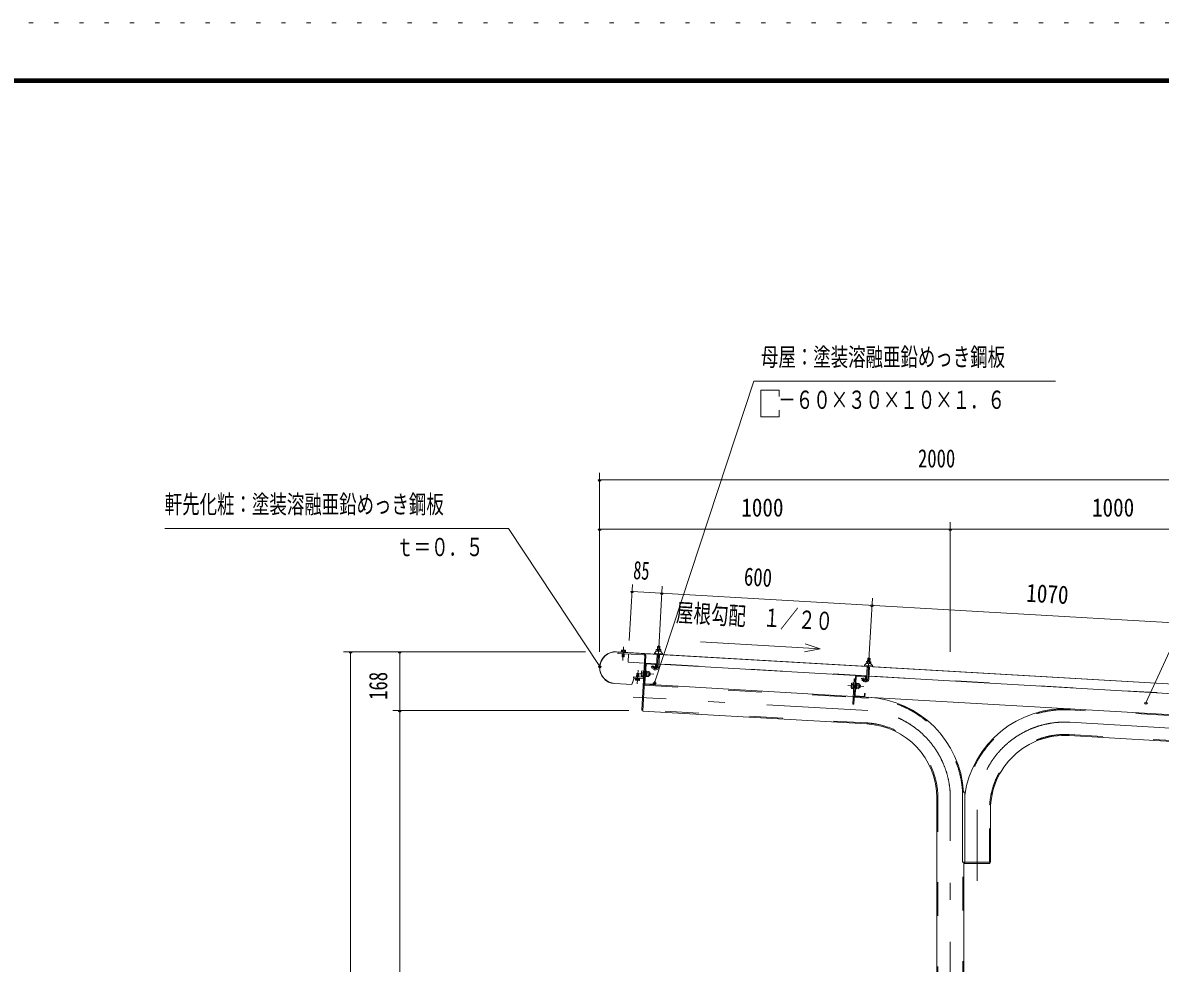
# Model space of a CAD drawing. Units: millimetres, scale not verified. Extents: x -23548 to 23548, y -10500 to 10500.
# Drawn here: x 9974 to 18083, y 3794 to 10500 of the extents above; entities that cross this region are included whole.
import ezdxf
from ezdxf.enums import TextEntityAlignment as Align

# ---------------------------------------------------------------- set-up
doc = ezdxf.new("R2010")
doc.units = ezdxf.units.MM
doc.header["$LTSCALE"] = 60
for name, pattern in [('USER2', [10, 4, -6]), ('USER3', [24, 12, -5, 2, -5]), ('USER4', [3, 0.5, -2.5])]:
    doc.linetypes.add(name, pattern=pattern)
for name, color, linetype, lineweight in [('0-6_2-0BOLD', 7, 'Continuous', 18), ('0-7_2-1HIDDEN', 3, 'USER2', 18), ('0-8_2-2CENTER', 3, 'USER3', 18), ('0-9_2-4THIN', 4, 'Continuous', 18), ('0-A_2-5DIM', 3, 'Continuous', 18), ('0-C_F-F', 5, 'Continuous', 18), ('0-D_F-E_J_ADD', 5, 'USER4', 18)]:
    doc.layers.add(name, color=color, linetype=linetype, lineweight=lineweight)
doc.styles.add('ＭＳ ゴシック', font='')
doc.styles.get('ＭＳ ゴシック').set_extended_font_data('MS Gothic')

msp = doc.modelspace()

# ---------------------------------------------------------------- linework, layer by layer
at = {"layer": '0-6_2-0BOLD'}
for p, q in [((18971.18, 5738.77), (14201.6, 6013.78)), ((14217.29, 6003.61), (14217.74, 6011.6)), ((14403.98, 5992.85), (14217.29, 6003.61)), ((14217.75, 6011.6), (18934.92, 5739.61)), ((14248.34, 6016.34), (14248.84, 6025.06)), ((14262.22, 6001.02), (14261.06, 5980.56)), ((14263.25, 6024.24), (14262.75, 6015.52)), ((14292.63, 6007.28), (14292.7, 6008.53)), ((14477.23, 6006), (14533.39, 6002.76)), ((14497.94, 6017.48), (14498.67, 6030.27)), ((14516.49, 6051.62), (14499.64, 6052.6)), ((14514.88, 6029.34), (14514.15, 6016.54)), ((14246.08, 5981.41), (14261.05, 5980.56)), ((14408.68, 5987.57), (14386.23, 5598.2)), ((14409.35, 5790.69), (14417.07, 5924.47)), ((14488.41, 5928.37), (14413.53, 5932.69)), ((14421.29, 5928.23), (14480.19, 5924.84)), ((14492.47, 5928.15), (14437.91, 5931.29)), ((14491.32, 5908.24), (14496.35, 5995.54)), ((14494.96, 5971.37), (14511.81, 5970.39)), ((14513.2, 5994.56), (14508.16, 5907.27)), ((15989.98, 5841.79), (14509.31, 5927.18)), ((15995.45, 5931.14), (15996.19, 5943.92)), ((16014, 5965.28), (15997.16, 5966.25)), ((16012.4, 5942.99), (16011.66, 5930.21)), ((14351.65, 5857.14), (14350.38, 5835.42)), ((14365.36, 5834.55), (14366.63, 5856.26)), ((14396.69, 5849.13), (14384.71, 5849.83)), ((14385.79, 5868.56), (14397.78, 5867.87)), ((14412.09, 5907.73), (14404.1, 5908.19)), ((14422.2, 5857.06), (14416.91, 5852.36)), ((14422.48, 5862.05), (14417.21, 5857.35)), ((14418.33, 5876.82), (14423.32, 5876.53)), ((14421.66, 5847.69), (14436.14, 5846.86)), ((14422.73, 5866.43), (14437.22, 5865.59)), ((14437.51, 5840.4), (14439.33, 5871.85)), ((14437.85, 5846.14), (14442.84, 5845.86)), ((14473.35, 5889.75), (14457.05, 5900.46)), ((15918.8, 5841.89), (15977.71, 5838.5)), ((15989.98, 5841.8), (15935.42, 5844.95)), ((15988.83, 5821.9), (15993.86, 5909.19)), ((15992.47, 5885.02), (16009.32, 5884.05)), ((16010.71, 5908.22), (16005.68, 5820.93)), ((18660.54, 5687.81), (16006.83, 5840.83)), ((14342.68, 5822.6), (14342.17, 5813.88)), ((14349.37, 5813.46), (14349.89, 5822.18)), ((14364.3, 5821.34), (14363.79, 5812.61)), ((14396.01, 5837.29), (14400.01, 5837.06)), ((14404.9, 5782.94), (15894.42, 5697.05)), ((14415.98, 5836.13), (14411.99, 5836.36)), ((14472.02, 5783.07), (14413.12, 5786.47)), ((14480.24, 5786.6), (14481.22, 5803.58)), ((15894.21, 5762.79), (15882.22, 5763.49)), ((15883.3, 5782.21), (15895.29, 5781.53)), ((15895.97, 5793.37), (15899.96, 5793.15)), ((15914.58, 5838.13), (15906.86, 5704.35)), ((15911.95, 5792.45), (15915.94, 5792.22)), ((15919.71, 5770.72), (15914.43, 5766.02)), ((15919.99, 5775.71), (15914.72, 5771.01)), ((15919.17, 5761.35), (15933.65, 5760.52)), ((15934.73, 5779.25), (15920.25, 5780.09)), ((15940.34, 5759.51), (15941.5, 5779.48)), ((15970.86, 5803.41), (15954.57, 5814.12)), ((15981.47, 5834.27), (15980.49, 5817.3)), ((15902.42, 5696.59), (18747.68, 5532.54)), ((15910.63, 5700.13), (15969.53, 5696.73)), ((15913.59, 5751.54), (15918.58, 5751.25)), ((15933.11, 5751.15), (15918.63, 5751.99)), ((15973.76, 5700.49), (15974.74, 5717.46)), ((14386.24, 5598.2), (14394.22, 5597.74)), ((16689.24, 5013.56), (16674.24, 5013.56)), ((16689.24, 5013.56), (16689.24, 4513.56)), ((16681.74, 4513.56), (16681.74, -630.07))]:
    msp.add_line(p, q, dxfattribs=at)
for points in [[(14206.71, 6014.74), (14367.69, 6005.46), (14367.61, 6004.21)], [(14269.96, 6015.11), (14270.46, 6023.84), (14268.35, 6025.22), (14243.89, 6026.61), (14241.64, 6025.47), (14241.14, 6016.75)], [(14261.05, 5980.56), (14258.42, 5978.21), (14248.43, 5978.77), (14246.08, 5981.41), (14247.24, 6001.89)], [(14532.93, 5994.68), (14533.39, 6002.76), (14523.17, 6016.03), (14488.91, 6018), (14477.23, 6006), (14476.77, 5997.92)], [(14522.25, 6016.08), (14522.99, 6028.86), (14520.89, 6030.24), (14492.81, 6031.86), (14490.57, 6030.74), (14489.83, 6017.95)], [(14498.43, 6031.54), (14499.64, 6052.6), (14502.61, 6055.24), (14513.84, 6054.6), (14516.49, 6051.62), (14515.27, 6030.57)], [(14405.55, 5933.15), (14288.74, 5939.88), (14292.16, 5999.3)], [(15991.85, 5500.37), (14393.92, 5592.5), (14416.67, 5987.11)], [(14483.96, 5920.61), (14482.98, 5903.64), (14486.97, 5903.41), (14487.95, 5920.38)], [(16030.44, 5908.34), (16030.9, 5916.42), (15974.75, 5919.66), (15974.28, 5911.57)], [(15974.75, 5919.66), (15986.43, 5931.66), (16020.69, 5929.68), (16030.9, 5916.42)], [(16019.77, 5929.74), (16020.5, 5942.52), (16018.4, 5943.9), (15990.33, 5945.52), (15988.08, 5944.4), (15987.34, 5931.61)], [(15995.94, 5945.2), (15997.16, 5966.25), (16000.12, 5968.9), (16011.36, 5968.26), (16014, 5965.28), (16012.79, 5944.23)], [(14398.32, 5877.23), (14386.33, 5877.93), (14384.42, 5875.02), (14382.6, 5843.57), (14384.17, 5840.46), (14396.16, 5839.77)], [(14396.01, 5837.29), (14398.46, 5879.71), (14402.45, 5879.49)], [(14415.98, 5836.13), (14418.43, 5878.57), (14414.43, 5878.79)], [(14423.32, 5876.53), (14421.07, 5837.59), (14416.08, 5837.88)], [(14437.51, 5840.4), (14435.6, 5837.49), (14421.11, 5838.33)], [(14439.33, 5871.85), (14437.76, 5874.96), (14423.28, 5875.79)], [(14438.99, 5866.11), (14443.98, 5865.82), (14447.51, 5861.86), (14446.79, 5849.38), (14442.84, 5845.86), (14443.98, 5865.82)], [(14457.05, 5900.46), (14466.32, 5914.57), (14482.61, 5903.86)], [(15910.59, 5838.36), (15899.25, 5641.7), (15891.26, 5642.15), (15901.62, 5821.85), (15909.61, 5821.39)], [(14332.37, 5827.19), (14317.15, 5780.49), (14193.61, 5787.61)], [(14193.68, 5788.86), (14316.27, 5781.79), (14331.48, 5828.5)], [(14394.29, 5824.87), (14327.45, 5828.73), (14327.91, 5836.72), (14394.76, 5832.86)], [(14332.37, 5827.19), (14387.28, 5824.03), (14387.35, 5825.27)], [(14342.17, 5813.88), (14344.28, 5812.5), (14368.74, 5811.06), (14370.99, 5812.19), (14371.5, 5820.92)], [(14481.22, 5803.58), (14477.22, 5803.8), (14476.25, 5786.83)], [(15880.11, 5757.23), (15881.93, 5788.67), (15883.84, 5791.59), (15895.83, 5790.89)], [(15893.67, 5753.42), (15881.68, 5754.12), (15880.11, 5757.23)], [(15895.97, 5793.37), (15893.52, 5750.94), (15897.52, 5750.71)], [(15915.94, 5792.22), (15913.49, 5749.79), (15909.5, 5750.02)], [(15918.58, 5751.25), (15920.83, 5790.19), (15915.84, 5790.47)], [(15920.79, 5789.45), (15935.27, 5788.62), (15936.84, 5785.51), (15935.03, 5754.06), (15933.11, 5751.15)], [(15935.36, 5759.8), (15940.34, 5759.51), (15944.31, 5763.04), (15945.03, 5775.52), (15941.5, 5779.48), (15936.51, 5779.77)], [(15954.57, 5814.12), (15963.83, 5828.22), (15980.13, 5817.52)], [(15980.49, 5817.3), (15984.49, 5817.07), (15985.46, 5834.04)], [(15974.74, 5717.47), (15978.73, 5717.24), (15977.75, 5700.26)], [(18759.46, 5736.7), (18736.7, 5342.11), (17432.6, 5417.3)], [(16681.74, -630.07), (16490.99, -630.07), (16490.99, 4971.62)], [(16674.24, 5013.56), (16674.24, 4513.56), (16872.49, 4513.56), (16872.49, 4888.56)], [(16687.12, 4513.56), (16687.12, 4505.56), (16867.12, 4505.56), (16867.12, 4513.56)]]:
    msp.add_lwpolyline(points, dxfattribs=at)
for points in [[(14270.93, 6011.05), (14271.15, 6015.05), (14239.95, 6016.81), (14239.72, 6012.82)], [(14366.62, 5856.26), (14364.28, 5858.9), (14354.29, 5859.49), (14351.65, 5857.14)], [(14372.69, 5820.85), (14372.93, 5824.84), (14341.73, 5826.67), (14341.49, 5822.67)]]:
    msp.add_lwpolyline(points, close=True, dxfattribs=at)
for centre, radius, start, end in [((14200.16, 5901.18), 113.75, 86.69978, 266.69978), ((14200.16, 5901.18), 112.5, 86.69995, 266.69978), ((14244.98, 6020.74), 5.79, 48.2068, 86.75304), ((14254.91, 6004.67), 21.27, 66.92171, 106.58215), ((14266.6, 6019.52), 5.79, 86.75304, 125.28447), ((14403.69, 5987.86), 13, 356.70187, 86.69814), ((14494.28, 6024.58), 7.19, 52.31572, 112.31572), ((14505.3, 6004.23), 26.87, 69.11201, 104.28793), ((14518.6, 6023.18), 7.19, 61.08423, 121.08423), ((14403.69, 5987.86), 5, 356.70522, 86.69814), ((14421.06, 5924.24), 8, 86.69814, 176.69814), ((14421.06, 5924.24), 4, 86.69814, 176.69814), ((14479.96, 5920.84), 4, 356.69788, 86.70256), ((14479.96, 5920.84), 8, 356.69826, 86.70035), ((15991.8, 5938.24), 7.19, 52.31572, 112.31572), ((16002.81, 5917.89), 26.87, 69.11201, 104.28793), ((16016.11, 5936.84), 7.19, 61.08423, 121.08423), ((14389.88, 5844.83), 7.19, 135.97307, 176.69989), ((14409.62, 5857.79), 26.15, 155.67448, 197.7253), ((14391.5, 5872.93), 7.19, 176.69989, 217.42671), ((14412.31, 5857.63), 26.15, 335.67448, 17.7253), ((14430.43, 5842.49), 7.19, 356.69989, 37.42671), ((14432.05, 5870.59), 7.19, 315.97307, 356.69989), ((14485.7, 5908.56), 22.5, 236.69998, 356.69998), ((14485.7, 5908.56), 5.62, 236.69998, 356.69998), ((15918.57, 5837.9), 8, 86.69814, 176.69635), ((15918.57, 5837.9), 4, 86.69814, 176.69814), ((15977.48, 5834.5), 4, 356.69814, 86.69814), ((15977.48, 5834.5), 8, 356.69814, 86.69814), ((14346.04, 5818.19), 5.79, 266.64542, 305.19165), ((14357.75, 5833.01), 21.27, 246.8172, 286.47765), ((14367.65, 5816.93), 5.79, 228.11237, 266.6438), ((14395.04, 5837.85), 13, 266.69919, 289.32019), ((14395.04, 5837.85), 5, 266.69731, 356.70502), ((14413.35, 5790.46), 8, 176.69788, 266.70256), ((14413.35, 5790.46), 4, 176.69788, 266.70256), ((14472.25, 5787.06), 8, 266.70256, 356.69814), ((14472.25, 5787.06), 4, 266.70256, 356.69814), ((15887.39, 5758.48), 7.19, 135.97307, 176.69989), ((15907.13, 5771.44), 26.15, 155.67448, 197.7253), ((15889.01, 5786.59), 7.19, 176.69989, 217.42671), ((15927.94, 5756.15), 7.19, 356.69989, 37.42671), ((15909.83, 5771.29), 26.15, 335.67448, 17.7253), ((15929.56, 5784.25), 7.19, 315.97307, 356.69989), ((15983.21, 5822.22), 22.5, 236.69998, 356.69998), ((15983.21, 5822.22), 5.62, 236.69998, 356.69998), ((15910.86, 5704.12), 8, 176.69814, 266.69814), ((15910.86, 5704.12), 4, 176.69814, 266.69814), ((15969.76, 5700.72), 8, 266.69814, 356.69839), ((15969.76, 5700.72), 4, 266.69814, 356.69762), ((15961.36, 4971.62), 720.38, 3.33707, 86.70007), ((17402.12, 4888.56), 720.38, 86.70003, 171.72519), ((15961.36, 4971.62), 529.62, 0, 86.7), ((17402.12, 4888.56), 529.62, 86.7, 180)]:
    msp.add_arc(centre, radius, start, end, dxfattribs=at)
at = {"layer": '0-7_2-1HIDDEN'}
for p, q in [((14405.62, 5934.39), (14288.81, 5941.13)), ((14492.54, 5929.38), (14413.61, 5933.93)), ((15990.05, 5843.05), (14509.39, 5928.42)), ((18660.61, 5689.06), (16006.9, 5842.08)), ((14404.5, 5775.95), (15894.02, 5690.06)), ((15902.01, 5689.6), (16002.43, 5683.81)), ((15992.26, 5507.36), (14394.33, 5599.49)), ((18747.28, 5525.55), (17439.66, 5600.94)), ((17433, 5424.29), (18737.11, 5349.09)), ((16497.99, 4971.62), (16497.99, -630.07)), ((16865.49, 4513.56), (16865.49, 4888.56)), ((16674.74, -630.07), (16674.74, 4513.56))]:
    msp.add_line(p, q, dxfattribs=at)
for centre, radius, start, end in [((15961.36, 4971.62), 713.38, 2.14293, 86.70006), ((17402.12, 4888.56), 713.38, 86.98364, 177.85976), ((15961.37, 4971.62), 536.62, 0, 86.7), ((17402.12, 4888.56), 536.62, 86.7, 180)]:
    msp.add_arc(centre, radius, start, end, dxfattribs=at)
at = {"layer": '0-8_2-2CENTER'}
for p, q in [((14509.84, 6083), (14499.74, 5907.76)), ((14252.01, 5953.53), (14257.53, 6050.88)), ((16007.36, 5996.66), (15997.25, 5821.41)), ((14360.75, 5884.15), (14355.04, 5786.82)), ((14472.11, 5854.19), (14358.55, 5860.73)), ((14477.98, 5896.81), (14453.44, 5912.93)), ((15969.62, 5767.84), (15856.06, 5774.39)), ((15975.5, 5810.47), (15950.95, 5826.59)), ((15997.34, 5595.58), (14325.12, 5692.01)), ((17438.09, 5512.52), (18874.98, 5429.66)), ((16586.37, -1093.2), (16586.37, 4971.62)), ((16777.11, 4888.56), (16777.11, 4380.56))]:
    msp.add_line(p, q, dxfattribs=at)
for centre, radius, start, end in [((14485.7, 5908.56), 14.06, 236.69998, 356.69759), ((15983.21, 5822.22), 14.06, 236.69998, 356.69759), ((15961.36, 4971.62), 625, 0, 86.69983), ((17402.12, 4888.56), 625, 86.70003, 180)]:
    msp.add_arc(centre, radius, start, end, dxfattribs=at)
at = {"layer": '0-9_2-4THIN'}
for p, q in [((14249.24, 6001.77), (14247.96, 5979.3)), ((14258.95, 5978.68), (14260.22, 6001.14)), ((14501.25, 6054.02), (14499.95, 6031.45)), ((14513.75, 6030.66), (14515.06, 6053.23)), ((14496.48, 5971.28), (14497.87, 5995.45)), ((14511.68, 5994.65), (14510.29, 5970.48)), ((15998.77, 5967.68), (15997.46, 5945.11)), ((16011.27, 5944.32), (16012.57, 5966.89)), ((14353.77, 5859.02), (14352.37, 5835.31)), ((14363.36, 5834.67), (14364.75, 5858.37)), ((14445.47, 5848.21), (14437.99, 5848.64)), ((14438.85, 5863.61), (14446.34, 5863.18)), ((15993.99, 5884.94), (15995.38, 5909.1)), ((16009.19, 5908.31), (16007.8, 5884.14)), ((15935.5, 5762.3), (15942.99, 5761.86)), ((15943.85, 5776.84), (15936.36, 5777.27))]:
    msp.add_line(p, q, dxfattribs=at)
at = {"layer": '0-A_2-5DIM'}
for p, q in [((14096.35, 7239.93), (14076.35, 7239.93)), ((14086.36, 6014.93), (14086.36, 7289.93)), ((14086.36, 7239.93), (19086.36, 7239.93)), ((16586.36, 6939.93), (16586.36, 6014.93)), ((14096.35, 6889.93), (14076.35, 6889.93)), ((19086.36, 6889.93), (14086.36, 6889.93)), ((16596.36, 6889.93), (16576.36, 6889.93)), ((14297.7, 6095.22), (14320.72, 6494.55)), ((14327.84, 6444.64), (14307.84, 6444.64)), ((14317.84, 6444.64), (18910.22, 6179.84)), ((14532.87, 6482.32), (14509.84, 6082.99)), ((14539.99, 6432.4), (14519.99, 6432.4)), ((16007.36, 5996.66), (16030.39, 6395.98)), ((16037.51, 6346.06), (16017.51, 6346.06)), ((12261.36, 6014.93), (13986.33, 6014.93)), ((12321.36, 6014.93), (12301.36, 6014.93)), ((12311.36, 6014.93), (12311.36, -1325.06)), ((12671.35, 6014.93), (12651.35, 6014.93)), ((12661.35, -905.06), (12661.35, 6014.93)), ((15547.16, 6013.47), (15657.32, 6036.29)), ((14097.45, 5910.39), (14077.45, 5910.39)), ((14488.49, 5793.16), (14468.49, 5793.16)), ((17990.71, 5651.61), (17970.71, 5651.61)), ((14293.85, 5594.93), (12611.36, 5594.93)), ((12671.35, 5594.93), (12651.35, 5594.93))]:
    msp.add_line(p, q, dxfattribs=at)
for points in [[(14478.49, 5793.16), (15186.37, 7944.93), (17336.37, 7944.93)], [(15365.15, 7834.55), (15365.15, 7881.36), (15236.37, 7881.36), (15236.37, 7689.92)], [(17980.71, 5651.61), (19036.37, 7944.93), (21336.37, 7944.93)], [(15236.37, 7689.92), (15365.15, 7689.92), (15365.15, 7736.74)], [(10986.37, 6894.93), (13436.37, 6894.93), (14087.4, 5910.4)], [(14805.23, 6085.42), (15657.32, 6036.29), (15550.51, 6071.61)]]:
    msp.add_lwpolyline(points, dxfattribs=at)
for centre in [(14086.35, 7239.93), (14086.35, 6889.93), (16586.36, 6889.93), (14317.84, 6444.64), (14529.99, 6432.4), (16027.51, 6346.06), (12311.36, 6014.93), (12661.35, 6014.93), (14087.45, 5910.39), (14478.49, 5793.16), (17980.71, 5651.61), (12661.35, 5594.93)]:
    msp.add_arc(centre, 10, 180, 0, dxfattribs=at)
at = {"layer": '0-C_F-F'}
for points in [[(23047.78, -10000), (-5652.22, -10000), (-5652.22, 10100), (23047.78, 10100)], [(23045.28, -9997.5), (-5649.72, -9997.5), (-5649.72, 10097.5), (23045.28, 10097.5)], [(23042.78, -9995), (23042.78, 10095), (-5647.22, 10095), (-5647.22, -9995)], [(23040.28, -9992.5), (-5644.72, -9992.5), (-5644.72, 10092.5), (23040.28, 10092.5)], [(23037.78, -9990), (23037.78, 10090), (-5642.22, 10090), (-5642.22, -9990)], [(23035.28, -9987.5), (-5639.72, -9987.5), (-5639.72, 10087.5), (23035.28, 10087.5)], [(23032.78, -9985), (-5637.22, -9985), (-5637.22, 10085), (23032.78, 10085)], [(23030.28, -9982.5), (23030.28, 10082.5), (-5634.72, 10082.5), (-5634.72, -9982.5)], [(23027.78, -9980), (-5632.22, -9980), (-5632.22, 10080), (23027.78, 10080)], [(23025.28, -9977.5), (-5629.72, -9977.5), (-5629.72, 10077.5), (23025.28, 10077.5)], [(23022.78, -9975), (23022.78, 10075), (-5627.22, 10075), (-5627.22, -9975)]]:
    msp.add_lwpolyline(points, close=True, dxfattribs=at)
at = {"layer": '0-D_F-E_J_ADD'}
msp.add_lwpolyline([(23547.78, -10500), (23547.78, 10500), (-6152.22, 10500), (-6152.22, -10500)], close=True, dxfattribs=at)

# ---------------------------------------------------------------- texts
at = {"layer": '0-A_2-5DIM', "color": 7, "style": 'ＭＳ ゴシック'}
for s, width, p in [('母屋：塗装溶融亜鉛めっき鋼板', 0.7, (15236.37, 8012.69)), ('\u3000－６０×３０×１０×１．６', 0.7, (15236.37, 7707.69)), ('2000', 0.75, (16355.83, 7289.93)), ('軒先化粧：塗装溶融亜鉛めっき鋼板', 0.7, (10986.37, 6962.69)), ('1000', 0.85, (15096.06, 6939.93)), ('1000', 0.85, (17596.06, 6939.93)), ('ｔ＝０．５', 0.7, (12636.36, 6657.69))]:
    msp.add_text(s, height=130.2, dxfattribs=dict(at, width=width)).set_placement(p, align=Align.BOTTOM_LEFT)
for s, rotation, width, p in [('85', 356.7, 0.65, (14321.03, 6494.54)), ('600', 356.7, 0.75, (15110.3, 6449.03)), ('1070', 356.7, 0.85, (17122.26, 6333.02)), ('屋根勾配\u3000１／２０', 356.7, 0.7, (14626.45, 6192.53)), ('168', 90, 0.75, (12611.35, 5672.07))]:
    msp.add_text(s, height=130.2, rotation=rotation, dxfattribs=dict(at, width=width)).set_placement(p, align=Align.BOTTOM_LEFT)

doc.saveas('drawing.dxf')
